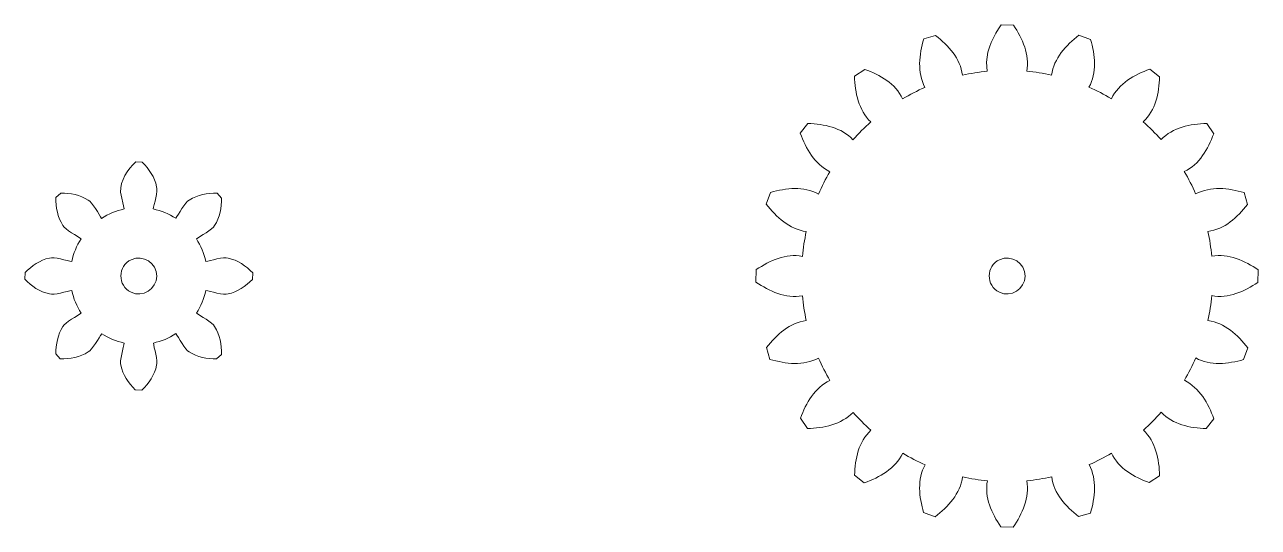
# Model space of a CAD drawing. Header units: millimetres. Extents: x 116.8 to 171.3, y 117 to 139.1.
import ezdxf

# ---------------------------------------------------------------- set-up
doc = ezdxf.new("R2010")
doc.units = ezdxf.units.MM
doc.header["$MEASUREMENT"] = 0
doc.layers.add('Layer 1', color=7, linetype='Continuous')

msp = doc.modelspace()

# ---------------------------------------------------------------- linework, layer by layer
at = {"layer": 'Layer 1', "color": 217, "lineweight": 18, "true_color": 0x7e2f8e}
msp.add_open_spline([(159.267, 137.475), (159.281, 138.076), (159.58, 138.637), (159.904, 139.128), (159.904, 139.128), (160.45, 139.107), (160.45, 139.107), (160.847, 138.515), (161.179, 137.803), (161.035, 137.077), (161.402, 137.041), (161.768, 136.984), (162.128, 136.904), (162.236, 137.645), (162.769, 138.226), (163.341, 138.668), (163.341, 138.668), (163.854, 138.479), (163.854, 138.479), (164.048, 137.794), (164.144, 137.014), (163.782, 136.368), (164.121, 136.22), (164.451, 136.052), (164.769, 135.865), (165.1, 136.537), (165.787, 136.925), (166.468, 137.168), (166.468, 137.168), (166.897, 136.83), (166.897, 136.83), (166.87, 136.118), (166.72, 135.347), (166.176, 134.844), (166.453, 134.6), (166.715, 134.338), (166.96, 134.061), (167.482, 134.598), (168.255, 134.755), (168.978, 134.776), (168.978, 134.776), (169.281, 134.321), (169.281, 134.321), (169.036, 133.653), (168.655, 132.966), (167.982, 132.655), (168.17, 132.337), (168.338, 132.007), (168.486, 131.669), (169.148, 132.018), (169.932, 131.928), (170.626, 131.724), (170.626, 131.724), (170.774, 131.199), (170.774, 131.199), (170.334, 130.639), (169.76, 130.103), (169.024, 130.016), (169.104, 129.655), (169.162, 129.289), (169.198, 128.922), (169.936, 129.049), (170.653, 128.722), (171.25, 128.313), (171.25, 128.313), (171.228, 127.768), (171.228, 127.768), (170.637, 127.371), (169.925, 127.039), (169.198, 127.183), (169.163, 126.816), (169.105, 126.45), (169.026, 126.089), (169.767, 125.982), (170.348, 125.449), (170.79, 124.876), (170.79, 124.876), (170.601, 124.364), (170.601, 124.364), (169.916, 124.17), (169.136, 124.074), (168.489, 124.436), (168.342, 124.097), (168.174, 123.767), (167.987, 123.449), (168.659, 123.117), (169.047, 122.431), (169.29, 121.75), (169.29, 121.75), (168.952, 121.321), (168.952, 121.321), (168.24, 121.348), (167.469, 121.498), (166.966, 122.042), (166.721, 121.765), (166.46, 121.503), (166.183, 121.258), (166.72, 120.736), (166.877, 119.963), (166.897, 119.24), (166.897, 119.24), (166.443, 118.937), (166.443, 118.937), (165.775, 119.182), (165.088, 119.563), (164.777, 120.236), (164.459, 120.048), (164.129, 119.88), (163.791, 119.732), (164.139, 119.069), (164.05, 118.286), (163.846, 117.592), (163.846, 117.592), (163.321, 117.444), (163.321, 117.444), (162.761, 117.884), (162.225, 118.458), (162.137, 119.194), (161.777, 119.114), (161.411, 119.056), (161.044, 119.02), (161.171, 118.282), (160.843, 117.565), (160.435, 116.968), (160.435, 116.968), (159.89, 116.99), (159.89, 116.99), (159.493, 117.581), (159.161, 118.293), (159.305, 119.019), (158.938, 119.055), (158.572, 119.112), (158.211, 119.192), (158.104, 118.451), (157.571, 117.87), (156.998, 117.428), (156.998, 117.428), (156.486, 117.617), (156.486, 117.617), (156.291, 118.302), (156.196, 119.082), (156.557, 119.729), (156.219, 119.876), (155.889, 120.044), (155.571, 120.231), (155.239, 119.559), (154.553, 119.171), (153.872, 118.928), (153.872, 118.928), (153.443, 119.266), (153.443, 119.266), (153.47, 119.978), (153.62, 120.749), (154.163, 121.252), (153.887, 121.497), (153.625, 121.758), (153.38, 122.035), (152.857, 121.498), (152.085, 121.341), (151.362, 121.321), (151.362, 121.321), (151.059, 121.775), (151.059, 121.775), (151.304, 122.443), (151.685, 123.13), (152.357, 123.441), (152.17, 123.759), (152.001, 124.089), (151.854, 124.427), (151.191, 124.079), (150.408, 124.168), (149.714, 124.372), (149.714, 124.372), (149.566, 124.897), (149.566, 124.897), (150.006, 125.457), (150.58, 125.993), (151.316, 126.08), (151.236, 126.441), (151.178, 126.807), (151.142, 127.174), (150.404, 127.047), (149.687, 127.375), (149.09, 127.783), (149.09, 127.783), (149.111, 128.328), (149.111, 128.328), (149.703, 128.725), (150.415, 129.057), (151.141, 128.913), (151.176, 129.28), (151.234, 129.646), (151.314, 130.007), (150.573, 130.114), (149.992, 130.647), (149.55, 131.22), (149.55, 131.22), (149.739, 131.732), (149.739, 131.732), (150.424, 131.927), (151.204, 132.022), (151.85, 131.66), (151.997, 131.999), (152.165, 132.329), (152.353, 132.647), (151.681, 132.979), (151.293, 133.665), (151.05, 134.346), (151.05, 134.346), (151.388, 134.775), (151.388, 134.775), (152.1, 134.748), (152.871, 134.598), (153.374, 134.054), (153.618, 134.331), (153.88, 134.593), (154.157, 134.838), (153.62, 135.361), (153.463, 136.133), (153.442, 136.856), (153.442, 136.856), (153.897, 137.159), (153.897, 137.159), (154.565, 136.914), (155.252, 136.533), (155.563, 135.861), (155.881, 136.048), (156.211, 136.216), (156.549, 136.364), (156.2, 137.027), (156.29, 137.81), (156.493, 138.504), (156.493, 138.504), (157.019, 138.652), (157.019, 138.652), (157.579, 138.212), (158.115, 137.638), (158.202, 136.902), (158.563, 136.982), (158.929, 137.04), (159.296, 137.076), (159.296, 137.076), (159.267, 137.475), (159.267, 137.475)], degree=3, knots=[0, 0, 0, 0, 1, 1, 1, 2, 2, 2, 3, 3, 3, 4, 4, 4, 5, 5, 5, 6, 6, 6, 7, 7, 7, 8, 8, 8, 9, 9, 9, 10, 10, 10, 11, 11, 11, 12, 12, 12, 13, 13, 13, 14, 14, 14, 15, 15, 15, 16, 16, 16, 17, 17, 17, 18, 18, 18, 19, 19, 19, 20, 20, 20, 21, 21, 21, 22, 22, 22, 23, 23, 23, 24, 24, 24, 25, 25, 25, 26, 26, 26, 27, 27, 27, 28, 28, 28, 29, 29, 29, 30, 30, 30, 31, 31, 31, 32, 32, 32, 33, 33, 33, 34, 34, 34, 35, 35, 35, 36, 36, 36, 37, 37, 37, 38, 38, 38, 39, 39, 39, 40, 40, 40, 41, 41, 41, 42, 42, 42, 43, 43, 43, 44, 44, 44, 45, 45, 45, 46, 46, 46, 47, 47, 47, 48, 48, 48, 49, 49, 49, 50, 50, 50, 51, 51, 51, 52, 52, 52, 53, 53, 53, 54, 54, 54, 55, 55, 55, 56, 56, 56, 57, 57, 57, 58, 58, 58, 59, 59, 59, 60, 60, 60, 61, 61, 61, 62, 62, 62, 63, 63, 63, 64, 64, 64, 65, 65, 65, 66, 66, 66, 67, 67, 67, 68, 68, 68, 69, 69, 69, 70, 70, 70, 71, 71, 71, 72, 72, 72, 73, 73, 73, 74, 74, 74, 75, 75, 75, 76, 76, 76, 77, 77, 77, 78, 78, 78, 79, 79, 79, 80, 80, 80, 81, 81, 81, 81], dxfattribs=at)
at = {"layer": 'Layer 1', "color": 152, "lineweight": 18, "true_color": 0x0072bd}
msp.add_open_spline([(121.073, 131.75), (121.051, 132.266), (121.39, 132.731), (121.741, 133.079), (121.741, 133.079), (122.028, 133.061), (122.028, 133.061), (122.326, 132.767), (122.58, 132.403), (122.664, 131.986), (122.734, 131.816), (122.54, 131.178), (122.515, 131.003), (122.867, 130.927), (123.206, 130.787), (123.509, 130.592), (123.619, 130.737), (123.93, 131.317), (124.101, 131.391), (124.463, 131.631), (124.91, 131.707), (125.338, 131.7), (125.338, 131.7), (125.527, 131.484), (125.527, 131.484), (125.531, 131.066), (125.453, 130.629), (125.218, 130.275), (125.146, 130.105), (124.558, 129.791), (124.417, 129.685), (124.612, 129.382), (124.752, 129.043), (124.829, 128.691), (125.01, 128.716), (125.64, 128.906), (125.813, 128.837), (126.238, 128.751), (126.609, 128.489), (126.906, 128.182), (126.906, 128.182), (126.888, 127.895), (126.888, 127.895), (126.594, 127.597), (126.229, 127.343), (125.813, 127.259), (125.643, 127.189), (125.005, 127.383), (124.83, 127.408), (124.753, 127.056), (124.613, 126.717), (124.418, 126.414), (124.564, 126.304), (125.143, 125.993), (125.218, 125.821), (125.457, 125.46), (125.534, 125.013), (125.527, 124.585), (125.527, 124.585), (125.311, 124.395), (125.311, 124.395), (124.892, 124.392), (124.455, 124.47), (124.101, 124.705), (123.932, 124.776), (123.618, 125.365), (123.512, 125.506), (123.209, 125.311), (122.87, 125.17), (122.518, 125.094), (122.543, 124.913), (122.733, 124.283), (122.664, 124.11), (122.578, 123.685), (122.316, 123.314), (122.009, 123.017), (122.009, 123.017), (121.722, 123.035), (121.722, 123.035), (121.424, 123.329), (121.17, 123.694), (121.085, 124.11), (121.016, 124.28), (121.21, 124.918), (121.235, 125.093), (120.883, 125.169), (120.544, 125.31), (120.241, 125.505), (120.13, 125.359), (119.819, 124.779), (119.648, 124.705), (119.287, 124.465), (118.839, 124.389), (118.412, 124.396), (118.412, 124.396), (118.222, 124.612), (118.222, 124.612), (118.219, 125.03), (118.297, 125.468), (118.532, 125.821), (118.603, 125.991), (119.191, 126.305), (119.333, 126.411), (119.138, 126.714), (118.997, 127.053), (118.921, 127.405), (118.74, 127.38), (118.11, 127.19), (117.937, 127.259), (117.512, 127.345), (117.141, 127.607), (116.844, 127.914), (116.844, 127.914), (116.862, 128.201), (116.862, 128.201), (117.156, 128.499), (117.52, 128.753), (117.937, 128.837), (118.107, 128.907), (118.745, 128.713), (118.92, 128.688), (118.996, 129.04), (119.136, 129.379), (119.331, 129.682), (119.186, 129.793), (118.606, 130.103), (118.532, 130.275), (118.292, 130.636), (118.216, 131.083), (118.223, 131.511), (118.223, 131.511), (118.438, 131.701), (118.438, 131.701), (118.857, 131.704), (119.294, 131.626), (119.648, 131.391), (119.818, 131.32), (120.132, 130.732), (120.238, 130.59), (120.541, 130.785), (120.88, 130.926), (121.232, 131.002), (121.232, 131.002), (121.073, 131.75), (121.073, 131.75)], degree=3, knots=[0, 0, 0, 0, 1, 1, 1, 2, 2, 2, 3, 3, 3, 4, 4, 4, 5, 5, 5, 6, 6, 6, 7, 7, 7, 8, 8, 8, 9, 9, 9, 10, 10, 10, 11, 11, 11, 12, 12, 12, 13, 13, 13, 14, 14, 14, 15, 15, 15, 16, 16, 16, 17, 17, 17, 18, 18, 18, 19, 19, 19, 20, 20, 20, 21, 21, 21, 22, 22, 22, 23, 23, 23, 24, 24, 24, 25, 25, 25, 26, 26, 26, 27, 27, 27, 28, 28, 28, 29, 29, 29, 30, 30, 30, 31, 31, 31, 32, 32, 32, 33, 33, 33, 34, 34, 34, 35, 35, 35, 36, 36, 36, 37, 37, 37, 38, 38, 38, 39, 39, 39, 40, 40, 40, 41, 41, 41, 42, 42, 42, 43, 43, 43, 44, 44, 44, 45, 45, 45, 46, 46, 46, 47, 47, 47, 48, 48, 48, 48], dxfattribs=at)
at = {"layer": 'Layer 1', "color": 143, "lineweight": 18, "true_color": 0x4dbeee}
msp.add_open_spline([(122.666, 128.048), (122.68, 128.61), (122.051, 129.014), (121.545, 128.768), (120.94, 128.498), (120.933, 127.614), (121.534, 127.334), (122.035, 127.08), (122.67, 127.473), (122.666, 128.035)], degree=3, knots=[0, 0, 0, 0, 1, 1, 1, 2, 2, 2, 3, 3, 3, 3], dxfattribs=at)
at = {"layer": 'Layer 1', "color": 244, "lineweight": 18, "true_color": 0xa2142f}
msp.add_open_spline([(160.961, 128.048), (160.975, 128.61), (160.346, 129.014), (159.84, 128.768), (159.235, 128.498), (159.228, 127.614), (159.829, 127.334), (160.33, 127.08), (160.965, 127.473), (160.961, 128.035)], degree=3, knots=[0, 0, 0, 0, 1, 1, 1, 2, 2, 2, 3, 3, 3, 3], dxfattribs=at)

doc.saveas('drawing.dxf')
